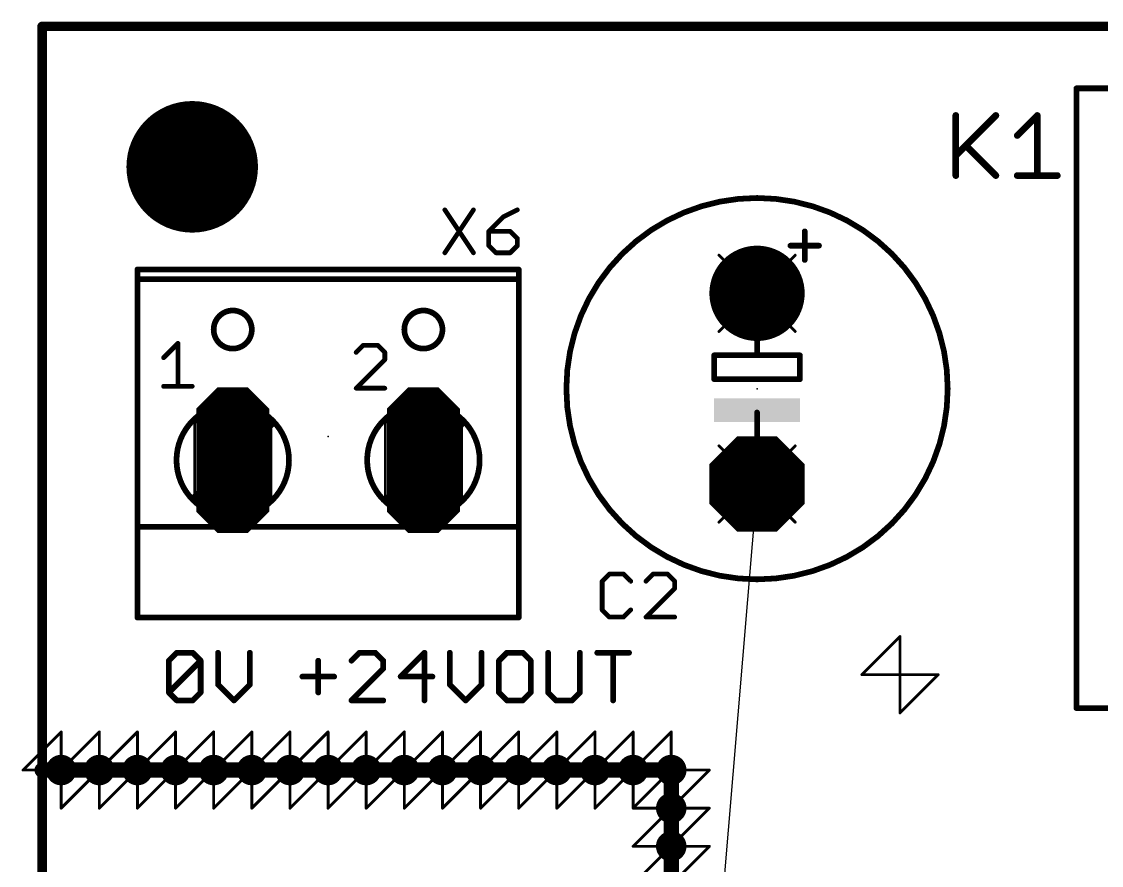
# Model space of a CAD drawing. Extents: x -1 to 118, y -20 to 95.
# Drawn here: x -0.55 to 28.23, y 72.39 to 94.87 of the extents above; entities that cross this region are included whole.
import ezdxf

# ---------------------------------------------------------------- set-up
doc = ezdxf.new("R2010")
doc.units = 0
for name, color, linetype in [('144', 253, 'CONTINUOUS'), ('17', 92, 'CONTINUOUS'), ('19', 52, 'CONTINUOUS'), ('20', 7, 'CONTINUOUS'), ('21', 253, 'CONTINUOUS'), ('23', 7, 'CONTINUOUS'), ('25', 253, 'CONTINUOUS'), ('49', 253, 'CONTINUOUS'), ('51', 253, 'CONTINUOUS')]:
    doc.layers.add(name, color=color, linetype=linetype)

# ---------------------------------------------------------------- blocks, each defined once
blk = doc.blocks.new('RECT')
blk.add_solid([(-0.5, -0.5), (0.5, -0.5), (-0.5, 0.5), (0.5, 0.5)])
blk = doc.blocks.new('ROUNDP')
at = {"const_width": 0.5}
blk.add_lwpolyline([(0, -0.25, 1), (0, 0.25, 1), (0, -0.25)], format="xyb", dxfattribs=at)
blk = doc.blocks.new('OCTAGONP')
at = {"const_width": 0.5}
blk.add_lwpolyline([(-0.25, -0.1036), (-0.25, 0.1036), (-0.1036, 0.25), (0.1036, 0.25), (0.25, 0.1036), (0.25, -0.1036), (0.1036, -0.25), (-0.1036, -0.25), (-0.25, -0.1036), (-0.25, 0.1036)], dxfattribs=at)
blk = doc.blocks.new('LONGP100')
at = {"const_width": 0.5}
blk.add_lwpolyline([(-0.75, -0.1036), (-0.75, 0.1036), (-0.6036, 0.25), (0.6036, 0.25), (0.75, 0.1036), (0.75, -0.1036), (0.6036, -0.25), (-0.6036, -0.25), (-0.75, -0.1036), (-0.75, 0.1036)], dxfattribs=at)

msp = doc.modelspace()

# ---------------------------------------------------------------- linework, layer by layer
at = {"layer": '144', "const_width": 0.0762}
for points in [[(5.0165, 91.0006), (4.0005, 92.0166)], [(4.0005, 92.0166), (4.0005, 89.9846)], [(2.9845, 91.0006), (5.0165, 91.0006)], [(4.0005, 89.9846), (2.9845, 91.0006)], [(18.034, 86.614), (20.066, 88.646)], [(18.034, 88.646), (20.066, 86.614)], [(4.064, 84.201), (6.096, 84.201)], [(4.064, 82.169), (4.064, 84.201)], [(5.08, 83.185), (5.08, 84.201)], [(6.096, 84.201), (6.096, 82.169)], [(9.144, 84.201), (11.176, 84.201)], [(9.144, 82.169), (9.144, 84.201)], [(10.16, 83.185), (10.16, 84.201)], [(11.176, 84.201), (11.176, 82.169)], [(18.034, 81.534), (20.066, 83.566)], [(18.034, 83.566), (20.066, 81.534)], [(6.096, 82.169), (4.064, 82.169)], [(11.176, 82.169), (9.144, 82.169)], [(22.86, 78.486), (21.844, 77.47)], [(22.86, 76.454), (22.86, 78.486)], [(21.844, 77.47), (23.876, 77.47)], [(23.876, 77.47), (22.86, 76.454)], [(0.508, 75.946), (-0.508, 74.93)], [(1.524, 75.946), (0.508, 74.93)], [(0.508, 73.914), (0.508, 75.946)], [(2.54, 75.946), (1.524, 74.93)], [(1.524, 74.93), (1.524, 75.946)], [(2.54, 74.93), (2.54, 75.946)], [(3.556, 75.946), (2.54, 74.93)], [(3.556, 74.93), (3.556, 75.946)], [(4.572, 75.946), (3.556, 74.93)], [(4.572, 74.93), (4.572, 75.946)], [(5.588, 75.946), (4.572, 74.93)], [(5.588, 74.93), (5.588, 75.946)], [(6.604, 75.946), (5.588, 74.93)], [(6.604, 74.93), (6.604, 75.946)], [(7.62, 75.946), (6.604, 74.93)], [(7.62, 74.93), (7.62, 75.946)], [(8.636, 75.946), (7.62, 74.93)], [(8.636, 74.93), (8.636, 75.946)], [(9.652, 75.946), (8.636, 74.93)], [(9.652, 74.93), (9.652, 75.946)], [(10.668, 75.946), (9.652, 74.93)], [(10.668, 74.93), (10.668, 75.946)], [(11.684, 75.946), (10.668, 74.93)], [(11.684, 74.93), (11.684, 75.946)], [(12.7, 75.946), (11.684, 74.93)], [(12.7, 74.93), (12.7, 75.946)], [(13.716, 75.946), (12.7, 74.93)], [(13.716, 74.93), (13.716, 75.946)], [(14.732, 75.946), (13.716, 74.93)], [(14.732, 74.93), (14.732, 75.946)], [(15.748, 75.946), (14.732, 74.93)], [(15.748, 74.93), (15.748, 75.946)], [(16.764, 75.946), (15.748, 74.93)], [(16.764, 74.93), (16.764, 75.946)], [(-0.508, 74.93), (1.524, 74.93)], [(0.508, 74.93), (1.524, 74.93)], [(1.524, 74.93), (0.508, 73.914)], [(1.524, 74.93), (2.54, 74.93)], [(2.54, 74.93), (1.524, 73.914)], [(1.524, 73.914), (1.524, 74.93)], [(3.556, 74.93), (2.54, 73.914)], [(2.54, 73.914), (2.54, 74.93)], [(2.54, 74.93), (3.556, 74.93)], [(4.572, 74.93), (3.556, 73.914)], [(3.556, 73.914), (3.556, 74.93)], [(3.556, 74.93), (4.572, 74.93)], [(5.588, 74.93), (4.572, 73.914)], [(4.572, 73.914), (4.572, 74.93)], [(4.572, 74.93), (5.588, 74.93)], [(6.604, 74.93), (5.588, 73.914)], [(5.588, 73.914), (5.588, 74.93)], [(5.588, 74.93), (6.604, 74.93)], [(7.62, 74.93), (6.604, 73.914)], [(6.604, 73.914), (6.604, 74.93)], [(6.604, 74.93), (7.62, 74.93)], [(8.636, 74.93), (7.62, 73.914)], [(7.62, 73.914), (7.62, 74.93)], [(7.62, 74.93), (8.636, 74.93)], [(9.652, 74.93), (8.636, 73.914)], [(8.636, 73.914), (8.636, 74.93)], [(8.636, 74.93), (9.652, 74.93)], [(10.668, 74.93), (9.652, 73.914)], [(9.652, 73.914), (9.652, 74.93)], [(9.652, 74.93), (10.668, 74.93)], [(11.684, 74.93), (10.668, 73.914)], [(10.668, 73.914), (10.668, 74.93)], [(10.668, 74.93), (11.684, 74.93)], [(12.7, 74.93), (11.684, 73.914)], [(11.684, 73.914), (11.684, 74.93)], [(11.684, 74.93), (12.7, 74.93)], [(13.716, 74.93), (12.7, 73.914)], [(12.7, 73.914), (12.7, 74.93)], [(12.7, 74.93), (13.716, 74.93)], [(14.732, 74.93), (13.716, 73.914)], [(13.716, 73.914), (13.716, 74.93)], [(13.716, 74.93), (14.732, 74.93)], [(15.748, 74.93), (14.732, 73.914)], [(14.732, 73.914), (14.732, 74.93)], [(14.732, 74.93), (15.748, 74.93)], [(15.748, 73.914), (15.748, 74.93)], [(15.748, 74.93), (16.764, 74.93)], [(16.764, 74.93), (15.748, 73.914)], [(16.764, 74.93), (17.78, 74.93)], [(17.78, 74.93), (16.764, 73.914)], [(16.764, 73.914), (16.764, 74.93)], [(15.748, 73.914), (16.764, 73.914)], [(16.764, 73.914), (15.748, 72.898)], [(16.764, 73.914), (17.78, 73.914)], [(17.78, 73.914), (16.764, 72.898)], [(16.764, 72.898), (16.764, 73.914)], [(15.748, 72.898), (16.764, 72.898)], [(16.764, 72.898), (15.748, 71.882)], [(16.764, 72.898), (17.78, 72.898)], [(17.78, 72.898), (16.764, 71.882)], [(16.764, 71.882), (16.764, 72.898)]]:
    msp.add_lwpolyline(points, dxfattribs=at)
at = {"layer": '144', "const_width": 0.0381}
for points in [[(4.014, 92.0301, 1), (3.987, 92.0031)], [(4.0196, 92.0166, 1), (3.9815, 92.0166)], [(2.998, 91.0141, 1), (2.971, 90.9871)], [(2.9845, 91.0196, 1), (2.9845, 90.9816)], [(5.003, 90.9871, 1), (5.03, 91.0141)], [(5.0165, 90.9816, 1), (5.0165, 91.0196)], [(3.9815, 89.9846, 1), (4.0196, 89.9846)], [(3.987, 89.9711, 1), (4.014, 89.9981)], [(18.0475, 88.6595, 1), (18.0205, 88.6325)], [(20.0795, 88.6325, 1), (20.0525, 88.6595)], [(18.0205, 86.6275, 1), (18.0475, 86.6005)], [(20.0525, 86.6005, 1), (20.0795, 86.6275)], [(4.064, 84.2201, 1), (4.064, 84.182)], [(4.0831, 84.201, 1), (4.045, 84.201)], [(5.0991, 84.201, 1), (5.061, 84.201)], [(6.1151, 84.201, 1), (6.077, 84.201)], [(6.096, 84.182, 1), (6.096, 84.2201)], [(9.144, 84.2201, 1), (9.144, 84.182)], [(9.1631, 84.201, 1), (9.125, 84.201)], [(10.1791, 84.201, 1), (10.141, 84.201)], [(11.1951, 84.201, 1), (11.157, 84.201)], [(11.176, 84.182, 1), (11.176, 84.2201)], [(18.0475, 83.5795, 1), (18.0205, 83.5525)], [(20.0795, 83.5525, 1), (20.0525, 83.5795)], [(5.061, 83.185, 1), (5.0991, 83.185)], [(10.141, 83.185, 1), (10.1791, 83.185)], [(4.045, 82.169, 1), (4.0831, 82.169)], [(4.064, 82.188, 1), (4.064, 82.15)], [(6.077, 82.169, 1), (6.1151, 82.169)], [(6.096, 82.15, 1), (6.096, 82.188)], [(9.125, 82.169, 1), (9.1631, 82.169)], [(9.144, 82.188, 1), (9.144, 82.15)], [(11.157, 82.169, 1), (11.1951, 82.169)], [(11.176, 82.15, 1), (11.176, 82.188)], [(18.0205, 81.5475, 1), (18.0475, 81.5205)], [(20.0525, 81.5205, 1), (20.0795, 81.5475)], [(22.879, 78.486, 1), (22.8409, 78.486)], [(22.8735, 78.4725, 1), (22.8465, 78.4995)], [(21.844, 77.489, 1), (21.844, 77.451)], [(21.8305, 77.4835, 1), (21.8575, 77.4565)], [(23.8895, 77.4565, 1), (23.8625, 77.4835)], [(23.876, 77.451, 1), (23.876, 77.489)], [(22.8465, 76.4675, 1), (22.8735, 76.4405)], [(22.8409, 76.454, 1), (22.879, 76.454)], [(0.5271, 75.946, 1), (0.4889, 75.946)], [(0.5215, 75.9325, 1), (0.4945, 75.9595)], [(1.5431, 75.946, 1), (1.505, 75.946)], [(1.5375, 75.9325, 1), (1.5105, 75.9595)], [(2.5591, 75.946, 1), (2.521, 75.946)], [(2.5535, 75.9325, 1), (2.5265, 75.9595)], [(3.5751, 75.946, 1), (3.537, 75.946)], [(3.5695, 75.9325, 1), (3.5425, 75.9595)], [(4.5911, 75.946, 1), (4.553, 75.946)], [(4.5855, 75.9325, 1), (4.5585, 75.9595)], [(5.6071, 75.946, 1), (5.569, 75.946)], [(5.6015, 75.9325, 1), (5.5745, 75.9595)], [(6.6231, 75.946, 1), (6.585, 75.946)], [(6.6175, 75.9325, 1), (6.5905, 75.9595)], [(7.6391, 75.946, 1), (7.601, 75.946)], [(7.6335, 75.9325, 1), (7.6065, 75.9595)], [(8.6551, 75.946, 1), (8.617, 75.946)], [(8.6495, 75.9325, 1), (8.6225, 75.9595)], [(9.6711, 75.946, 1), (9.633, 75.946)], [(9.6655, 75.9325, 1), (9.6385, 75.9595)], [(10.6871, 75.946, 1), (10.649, 75.946)], [(10.6815, 75.9325, 1), (10.6545, 75.9595)], [(11.7031, 75.946, 1), (11.665, 75.946)], [(11.6975, 75.9325, 1), (11.6705, 75.9595)], [(12.7191, 75.946, 1), (12.681, 75.946)], [(12.7135, 75.9325, 1), (12.6865, 75.9595)], [(13.7351, 75.946, 1), (13.697, 75.946)], [(13.7295, 75.9325, 1), (13.7025, 75.9595)], [(14.7511, 75.946, 1), (14.713, 75.946)], [(14.7455, 75.9325, 1), (14.7185, 75.9595)], [(15.7671, 75.946, 1), (15.729, 75.946)], [(15.7615, 75.9325, 1), (15.7345, 75.9595)], [(16.783, 75.946, 1), (16.7449, 75.946)], [(16.7775, 75.9325, 1), (16.7505, 75.9595)], [(-0.5215, 74.9435, 1), (-0.4945, 74.9165)], [(-0.508, 74.949, 1), (-0.508, 74.911)], [(0.4945, 74.9435, 1), (0.5215, 74.9165)], [(0.508, 74.949, 1), (0.508, 74.911)], [(1.5431, 74.93, 1), (1.505, 74.93)], [(1.5105, 74.9435, 1), (1.5375, 74.9165)], [(1.505, 74.93, 1), (1.5431, 74.93)], [(1.524, 74.949, 1), (1.524, 74.911)], [(1.5375, 74.9165, 1), (1.5105, 74.9435)], [(1.524, 74.911, 1), (1.524, 74.949)], [(1.524, 74.911, 1), (1.524, 74.949)], [(2.5591, 74.93, 1), (2.521, 74.93)], [(2.5265, 74.9435, 1), (2.5535, 74.9165)], [(2.521, 74.93, 1), (2.5591, 74.93)], [(2.54, 74.949, 1), (2.54, 74.911)], [(2.5535, 74.9165, 1), (2.5265, 74.9435)], [(2.54, 74.911, 1), (2.54, 74.949)], [(3.5751, 74.93, 1), (3.537, 74.93)], [(3.5425, 74.9435, 1), (3.5695, 74.9165)], [(3.537, 74.93, 1), (3.5751, 74.93)], [(3.556, 74.949, 1), (3.556, 74.911)], [(3.5695, 74.9165, 1), (3.5425, 74.9435)], [(3.556, 74.911, 1), (3.556, 74.949)], [(4.5911, 74.93, 1), (4.553, 74.93)], [(4.5585, 74.9435, 1), (4.5855, 74.9165)], [(4.553, 74.93, 1), (4.5911, 74.93)], [(4.572, 74.949, 1), (4.572, 74.911)], [(4.5855, 74.9165, 1), (4.5585, 74.9435)], [(4.572, 74.911, 1), (4.572, 74.949)], [(5.6071, 74.93, 1), (5.569, 74.93)], [(5.5745, 74.9435, 1), (5.6015, 74.9165)], [(5.569, 74.93, 1), (5.6071, 74.93)], [(5.588, 74.949, 1), (5.588, 74.911)], [(5.6015, 74.9165, 1), (5.5745, 74.9435)], [(5.588, 74.911, 1), (5.588, 74.949)], [(6.6231, 74.93, 1), (6.585, 74.93)], [(6.5905, 74.9435, 1), (6.6175, 74.9165)], [(6.585, 74.93, 1), (6.6231, 74.93)], [(6.604, 74.949, 1), (6.604, 74.911)], [(6.6175, 74.9165, 1), (6.5905, 74.9435)], [(6.604, 74.911, 1), (6.604, 74.949)], [(7.6391, 74.93, 1), (7.601, 74.93)], [(7.6065, 74.9435, 1), (7.6335, 74.9165)], [(7.601, 74.93, 1), (7.6391, 74.93)], [(7.62, 74.949, 1), (7.62, 74.911)], [(7.6335, 74.9165, 1), (7.6065, 74.9435)], [(7.62, 74.911, 1), (7.62, 74.949)], [(8.6225, 74.9435, 1), (8.6495, 74.9165)], [(8.6551, 74.93, 1), (8.617, 74.93)], [(8.636, 74.949, 1), (8.636, 74.911)], [(8.617, 74.93, 1), (8.6551, 74.93)], [(8.6495, 74.9165, 1), (8.6225, 74.9435)], [(8.636, 74.911, 1), (8.636, 74.949)], [(9.6711, 74.93, 1), (9.633, 74.93)], [(9.6385, 74.9435, 1), (9.6655, 74.9165)], [(9.633, 74.93, 1), (9.6711, 74.93)], [(9.652, 74.949, 1), (9.652, 74.911)], [(9.6655, 74.9165, 1), (9.6385, 74.9435)], [(9.652, 74.911, 1), (9.652, 74.949)], [(10.6871, 74.93, 1), (10.649, 74.93)], [(10.6545, 74.9435, 1), (10.6815, 74.9165)], [(10.649, 74.93, 1), (10.6871, 74.93)], [(10.668, 74.949, 1), (10.668, 74.911)], [(10.6815, 74.9165, 1), (10.6545, 74.9435)], [(10.668, 74.911, 1), (10.668, 74.949)], [(11.7031, 74.93, 1), (11.665, 74.93)], [(11.6705, 74.9435, 1), (11.6975, 74.9165)], [(11.665, 74.93, 1), (11.7031, 74.93)], [(11.684, 74.949, 1), (11.684, 74.911)], [(11.6975, 74.9165, 1), (11.6705, 74.9435)], [(11.684, 74.911, 1), (11.684, 74.949)], [(12.7191, 74.93, 1), (12.681, 74.93)], [(12.6865, 74.9435, 1), (12.7135, 74.9165)], [(12.681, 74.93, 1), (12.7191, 74.93)], [(12.7, 74.949, 1), (12.7, 74.911)], [(12.7135, 74.9165, 1), (12.6865, 74.9435)], [(12.7, 74.911, 1), (12.7, 74.949)], [(13.7351, 74.93, 1), (13.697, 74.93)], [(13.7025, 74.9435, 1), (13.7295, 74.9165)], [(13.697, 74.93, 1), (13.7351, 74.93)], [(13.716, 74.949, 1), (13.716, 74.911)], [(13.7295, 74.9165, 1), (13.7025, 74.9435)], [(13.716, 74.911, 1), (13.716, 74.949)], [(14.7511, 74.93, 1), (14.713, 74.93)], [(14.7185, 74.9435, 1), (14.7455, 74.9165)], [(14.713, 74.93, 1), (14.7511, 74.93)], [(14.732, 74.949, 1), (14.732, 74.911)], [(14.7455, 74.9165, 1), (14.7185, 74.9435)], [(14.732, 74.911, 1), (14.732, 74.949)], [(15.7671, 74.93, 1), (15.729, 74.93)], [(15.7345, 74.9435, 1), (15.7615, 74.9165)], [(15.729, 74.93, 1), (15.7671, 74.93)], [(15.748, 74.949, 1), (15.748, 74.911)], [(15.7615, 74.9165, 1), (15.7345, 74.9435)], [(15.748, 74.911, 1), (15.748, 74.949)], [(16.783, 74.93, 1), (16.7449, 74.93)], [(16.7449, 74.93, 1), (16.783, 74.93)], [(16.764, 74.949, 1), (16.764, 74.911)], [(16.7775, 74.9165, 1), (16.7505, 74.9435)], [(16.764, 74.911, 1), (16.764, 74.949)], [(17.7935, 74.9165, 1), (17.7665, 74.9435)], [(17.78, 74.911, 1), (17.78, 74.949)], [(0.4945, 73.9275, 1), (0.5215, 73.9005)], [(1.5105, 73.9275, 1), (1.5375, 73.9005)], [(2.5265, 73.9275, 1), (2.5535, 73.9005)], [(3.5425, 73.9275, 1), (3.5695, 73.9005)], [(4.5585, 73.9275, 1), (4.5855, 73.9005)], [(5.5745, 73.9275, 1), (5.6015, 73.9005)], [(6.5905, 73.9275, 1), (6.6175, 73.9005)], [(7.6065, 73.9275, 1), (7.6335, 73.9005)], [(8.6225, 73.9275, 1), (8.6495, 73.9005)], [(9.6385, 73.9275, 1), (9.6655, 73.9005)], [(10.6545, 73.9275, 1), (10.6815, 73.9005)], [(11.6705, 73.9275, 1), (11.6975, 73.9005)], [(12.6865, 73.9275, 1), (12.7135, 73.9005)], [(13.7025, 73.9275, 1), (13.7295, 73.9005)], [(14.7185, 73.9275, 1), (14.7455, 73.9005)], [(15.748, 73.933, 1), (15.748, 73.895)], [(15.7345, 73.9275, 1), (15.7615, 73.9005)], [(16.783, 73.914, 1), (16.7449, 73.914)], [(16.764, 73.933, 1), (16.764, 73.895)], [(16.7505, 73.9275, 1), (16.7775, 73.9005)], [(16.7775, 73.9005, 1), (16.7505, 73.9275)], [(16.764, 73.895, 1), (16.764, 73.933)], [(17.7935, 73.9005, 1), (17.7665, 73.9275)], [(17.78, 73.895, 1), (17.78, 73.933)], [(0.4889, 73.914, 1), (0.5271, 73.914)], [(1.505, 73.914, 1), (1.5431, 73.914)], [(2.521, 73.914, 1), (2.5591, 73.914)], [(3.537, 73.914, 1), (3.5751, 73.914)], [(4.553, 73.914, 1), (4.5911, 73.914)], [(5.569, 73.914, 1), (5.6071, 73.914)], [(6.585, 73.914, 1), (6.6231, 73.914)], [(7.601, 73.914, 1), (7.6391, 73.914)], [(8.617, 73.914, 1), (8.6551, 73.914)], [(9.633, 73.914, 1), (9.6711, 73.914)], [(10.649, 73.914, 1), (10.6871, 73.914)], [(11.665, 73.914, 1), (11.7031, 73.914)], [(12.681, 73.914, 1), (12.7191, 73.914)], [(13.697, 73.914, 1), (13.7351, 73.914)], [(14.713, 73.914, 1), (14.7511, 73.914)], [(15.729, 73.914, 1), (15.7671, 73.914)], [(16.7449, 73.914, 1), (16.783, 73.914)], [(15.748, 72.9171, 1), (15.748, 72.879)], [(15.7345, 72.9115, 1), (15.7615, 72.8845)], [(16.764, 72.9171, 1), (16.764, 72.879)], [(16.783, 72.898, 1), (16.7449, 72.898)], [(16.7505, 72.9115, 1), (16.7775, 72.8845)], [(16.7449, 72.898, 1), (16.783, 72.898)], [(16.7775, 72.8845, 1), (16.7505, 72.9115)], [(16.764, 72.879, 1), (16.764, 72.9171)], [(17.7935, 72.8845, 1), (17.7665, 72.9115)], [(17.78, 72.879, 1), (17.78, 72.9171)]]:
    msp.add_lwpolyline(points, format="xyb", dxfattribs=at)
at = {"layer": '19'}
msp.add_line((19.05, 82.55), (10.58, -19.05), dxfattribs=at)
at = {"layer": '20', "const_width": 0.254}
for points in [[(0, 94.742), (73.66, 94.742)], [(0, 0), (0, 94.742)]]:
    msp.add_lwpolyline(points, dxfattribs=at)
at = {"layer": '20', "const_width": 0.127}
for points in [[(0, 94.8055, 1), (0, 94.6785)], [(0.0635, 94.742, 1), (-0.0635, 94.742)]]:
    msp.add_lwpolyline(points, format="xyb", dxfattribs=at)
at = {"layer": '20'}
for centre, radius in [((4, 91), 1.651), ((0.508, 74.93), 0.3048), ((1.524, 74.93), 0.3048), ((2.54, 74.93), 0.3048), ((3.556, 74.93), 0.3048), ((4.572, 74.93), 0.3048), ((5.588, 74.93), 0.3048), ((6.604, 74.93), 0.3048), ((7.62, 74.93), 0.3048), ((8.636, 74.93), 0.3048), ((9.652, 74.93), 0.3048), ((10.668, 74.93), 0.3048), ((11.684, 74.93), 0.3048), ((12.7, 74.93), 0.3048), ((13.716, 74.93), 0.3048), ((14.732, 74.93), 0.3048), ((15.748, 74.93), 0.3048), ((16.764, 74.93), 0.3048), ((16.764, 73.914), 0.3048), ((16.764, 72.898), 0.3048)]:
    msp.add_circle(centre, radius, dxfattribs=at)
at = {"layer": '21', "const_width": 0.1524}
for points in [[(27.559, 93.091), (27.559, 76.581)], [(27.559, 93.091), (50.165, 93.091)], [(20.32, 88.519), (20.32, 89.281)], [(20.701, 88.9), (19.939, 88.9)], [(2.54, 88.011), (2.54, 88.265)], [(2.54, 88.265), (12.7, 88.265)], [(12.7, 88.011), (12.7, 88.265)], [(2.54, 88.011), (12.7, 88.011)], [(2.54, 88.011), (2.54, 81.407)], [(12.7, 81.407), (12.7, 88.011)], [(19.05, 85.979), (17.907, 85.979)], [(17.907, 85.979), (17.907, 85.344)], [(19.05, 86.233), (19.05, 85.979)], [(20.193, 85.979), (19.05, 85.979)], [(20.193, 85.344), (20.193, 85.979)], [(17.907, 85.344), (20.193, 85.344)], [(19.05, 84.455), (19.05, 83.947)], [(2.54, 81.407), (4.191, 81.407)], [(2.54, 81.407), (2.54, 78.994)], [(5.969, 81.407), (9.271, 81.407)], [(11.049, 81.407), (12.7, 81.407)], [(12.7, 78.994), (12.7, 81.407)], [(12.7, 78.994), (2.54, 78.994)], [(3.3782, 77.8434), (3.59, 78.0552)], [(3.59, 78.0552), (4.0137, 78.0552)], [(4.0137, 78.0552), (4.2255, 77.8434)], [(4.6879, 78.0552), (4.6879, 77.2078)], [(5.5352, 77.2078), (5.5352, 78.0552)], [(8.4557, 78.0552), (8.2439, 77.8434)], [(8.8794, 78.0552), (8.4557, 78.0552)], [(9.0912, 77.8434), (8.8794, 78.0552)], [(10.1891, 78.0552), (9.5536, 77.4197)], [(10.1891, 76.7842), (10.1891, 78.0552)], [(10.8633, 78.0552), (10.8633, 77.2078)], [(11.7106, 77.2078), (11.7106, 78.0552)], [(12.3848, 78.0552), (12.173, 77.8434)], [(12.8085, 78.0552), (12.3848, 78.0552)], [(13.0203, 77.8434), (12.8085, 78.0552)], [(13.4827, 78.0552), (13.4827, 76.996)], [(14.33, 76.996), (14.33, 78.0552)], [(14.7924, 78.0552), (15.6397, 78.0552)], [(15.216, 76.7842), (15.216, 78.0552)], [(3.3782, 76.996), (3.3782, 77.8434)], [(3.3782, 76.996), (4.2255, 77.8434)], [(4.2255, 77.8434), (4.2255, 76.996)], [(7.3578, 77.8434), (7.3578, 76.996)], [(8.2439, 76.7842), (9.0912, 77.6315)], [(9.0912, 77.6315), (9.0912, 77.8434)], [(12.173, 77.8434), (12.173, 76.996)], [(13.0203, 76.996), (13.0203, 77.8434)], [(6.9342, 77.4197), (7.7815, 77.4197)], [(9.5536, 77.4197), (10.4009, 77.4197)], [(4.6879, 77.2078), (5.1115, 76.7842)], [(5.1115, 76.7842), (5.5352, 77.2078)], [(10.8633, 77.2078), (11.2869, 76.7842)], [(11.2869, 76.7842), (11.7106, 77.2078)], [(3.59, 76.7842), (3.3782, 76.996)], [(4.0137, 76.7842), (3.59, 76.7842)], [(4.2255, 76.996), (4.0137, 76.7842)], [(9.0912, 76.7842), (8.2439, 76.7842)], [(12.173, 76.996), (12.3848, 76.7842)], [(12.3848, 76.7842), (12.8085, 76.7842)], [(12.8085, 76.7842), (13.0203, 76.996)], [(13.4827, 76.996), (13.6945, 76.7842)], [(13.6945, 76.7842), (14.1182, 76.7842)], [(14.1182, 76.7842), (14.33, 76.996)], [(50.165, 76.581), (27.559, 76.581)]]:
    msp.add_lwpolyline(points, dxfattribs=at)
at = {"layer": '21'}
for points, const_width in [([(27.5971, 93.091, 1), (27.5209, 93.091)], 0.0762), ([(27.559, 93.1291, 1), (27.559, 93.0529)], 0.0762), ([(19.05, 80.01, 1), (19.05, 90.17, 1), (19.05, 80.01)], 0.1524), ([(20.3581, 89.281, 1), (20.2819, 89.281)], 0.0762), ([(19.939, 88.9381, 1), (19.939, 88.8619)], 0.0762), ([(20.701, 88.8619, 1), (20.701, 88.9381)], 0.0762), ([(2.5781, 88.265, 1), (2.5019, 88.265)], 0.0762), ([(2.54, 88.3031, 1), (2.54, 88.2269)], 0.0762), ([(12.7381, 88.265, 1), (12.6619, 88.265)], 0.0762), ([(12.7, 88.2269, 1), (12.7, 88.3031)], 0.0762), ([(20.2819, 88.519, 1), (20.3581, 88.519)], 0.0762), ([(2.54, 88.0491, 1), (2.54, 87.9729)], 0.0762), ([(2.5781, 88.011, 1), (2.5019, 88.011)], 0.0762), ([(2.5019, 88.011, 1), (2.5781, 88.011)], 0.0762), ([(12.7381, 88.011, 1), (12.6619, 88.011)], 0.0762), ([(12.6619, 88.011, 1), (12.7381, 88.011)], 0.0762), ([(12.7, 87.9729, 1), (12.7, 88.0491)], 0.0762), ([(5.08, 86.1568, 1), (5.08, 87.1728, 1), (5.08, 86.1568)], 0.1524), ([(10.16, 86.1568, 1), (10.16, 87.1728, 1), (10.16, 86.1568)], 0.1524), ([(17.907, 86.0171, 1), (17.907, 85.9409)], 0.0762), ([(17.9451, 85.979, 1), (17.8689, 85.979)], 0.0762), ([(19.0881, 86.233, 1), (19.0119, 86.233)], 0.0762), ([(19.05, 86.0171, 1), (19.05, 85.9409)], 0.0762), ([(19.05, 85.9409, 1), (19.05, 86.0171)], 0.0762), ([(20.2311, 85.979, 1), (20.1549, 85.979)], 0.0762), ([(20.193, 85.9409, 1), (20.193, 86.0171)], 0.0762), ([(19.0119, 85.979, 1), (19.0881, 85.979)], 0.0762), ([(17.907, 85.3821, 1), (17.907, 85.3059)], 0.0762), ([(17.8689, 85.344, 1), (17.9451, 85.344)], 0.0762), ([(20.1549, 85.344, 1), (20.2311, 85.344)], 0.0762), ([(20.193, 85.3059, 1), (20.193, 85.3821)], 0.0762), ([(19.0881, 84.455, 1), (19.0119, 84.455)], 0.0762), ([(19.0119, 83.947, 1), (19.0881, 83.947)], 0.0762), ([(2.54, 81.4451, 1), (2.54, 81.3689)], 0.0762), ([(2.5781, 81.407, 1), (2.5019, 81.407)], 0.0762), ([(2.5019, 81.407, 1), (2.5781, 81.407)], 0.0762), ([(4.191, 81.3689, 1), (4.191, 81.4451)], 0.0762), ([(5.969, 81.4451, 1), (5.969, 81.3689)], 0.0762), ([(9.271, 81.3689, 1), (9.271, 81.4451)], 0.0762), ([(11.049, 81.4451, 1), (11.049, 81.3689)], 0.0762), ([(12.7381, 81.407, 1), (12.6619, 81.407)], 0.0762), ([(12.6619, 81.407, 1), (12.7381, 81.407)], 0.0762), ([(12.7, 81.3689, 1), (12.7, 81.4451)], 0.0762), ([(2.54, 79.0321, 1), (2.54, 78.9559)], 0.0762), ([(2.5019, 78.994, 1), (2.5781, 78.994)], 0.0762), ([(12.6619, 78.994, 1), (12.7381, 78.994)], 0.0762), ([(12.7, 78.9559, 1), (12.7, 79.0321)], 0.0762), ([(3.59, 78.0933, 1), (3.59, 78.0171)], 0.0762), ([(3.6169, 78.0283, 1), (3.5631, 78.0821)], 0.0762), ([(4.0406, 78.0821, 1), (3.9868, 78.0283)], 0.0762), ([(4.0137, 78.0171, 1), (4.0137, 78.0933)], 0.0762), ([(4.726, 78.0552, 1), (4.6498, 78.0552)], 0.0762), ([(5.5733, 78.0552, 1), (5.4971, 78.0552)], 0.0762), ([(8.4557, 78.0933, 1), (8.4557, 78.0171)], 0.0762), ([(8.4826, 78.0283, 1), (8.4288, 78.0821)], 0.0762), ([(8.9063, 78.0821, 1), (8.8525, 78.0283)], 0.0762), ([(8.8794, 78.0171, 1), (8.8794, 78.0933)], 0.0762), ([(10.2272, 78.0552, 1), (10.151, 78.0552)], 0.0762), ([(10.216, 78.0283, 1), (10.1622, 78.0821)], 0.0762), ([(10.9014, 78.0552, 1), (10.8252, 78.0552)], 0.0762), ([(11.7487, 78.0552, 1), (11.6725, 78.0552)], 0.0762), ([(12.3848, 78.0933, 1), (12.3848, 78.0171)], 0.0762), ([(12.4117, 78.0283, 1), (12.3579, 78.0821)], 0.0762), ([(12.8354, 78.0821, 1), (12.7816, 78.0283)], 0.0762), ([(12.8085, 78.0171, 1), (12.8085, 78.0933)], 0.0762), ([(13.5208, 78.0552, 1), (13.4446, 78.0552)], 0.0762), ([(14.3681, 78.0552, 1), (14.2919, 78.0552)], 0.0762), ([(14.7924, 78.0933, 1), (14.7924, 78.0171)], 0.0762), ([(15.2541, 78.0552, 1), (15.1779, 78.0552)], 0.0762), ([(15.6397, 78.0171, 1), (15.6397, 78.0933)], 0.0762), ([(3.4163, 77.8434, 1), (3.3401, 77.8434)], 0.0762), ([(3.3513, 77.8703, 1), (3.4051, 77.8165)], 0.0762), ([(4.2636, 77.8434, 1), (4.1874, 77.8434)], 0.0762), ([(4.2524, 77.8165, 1), (4.1986, 77.8703)], 0.0762), ([(4.1986, 77.8165, 1), (4.2524, 77.8703)], 0.0762), ([(7.3959, 77.8434, 1), (7.3197, 77.8434)], 0.0762), ([(8.217, 77.8703, 1), (8.2708, 77.8165)], 0.0762), ([(9.1293, 77.8434, 1), (9.0531, 77.8434)], 0.0762), ([(9.0643, 77.8165, 1), (9.1181, 77.8703)], 0.0762), ([(9.1181, 77.6046, 1), (9.0643, 77.6584)], 0.0762), ([(12.2111, 77.8434, 1), (12.1349, 77.8434)], 0.0762), ([(12.1461, 77.8703, 1), (12.1999, 77.8165)], 0.0762), ([(13.0584, 77.8434, 1), (12.9822, 77.8434)], 0.0762), ([(12.9934, 77.8165, 1), (13.0472, 77.8703)], 0.0762), ([(6.9342, 77.4578, 1), (6.9342, 77.3816)], 0.0762), ([(7.7815, 77.3816, 1), (7.7815, 77.4578)], 0.0762), ([(9.0531, 77.6315, 1), (9.1293, 77.6315)], 0.0762), ([(9.5536, 77.4578, 1), (9.5536, 77.3816)], 0.0762), ([(9.5267, 77.4466, 1), (9.5805, 77.3928)], 0.0762), ([(10.4009, 77.3816, 1), (10.4009, 77.4578)], 0.0762), ([(4.6498, 77.2078, 1), (4.726, 77.2078)], 0.0762), ([(4.7148, 77.2347, 1), (4.661, 77.1809)], 0.0762), ([(5.4971, 77.2078, 1), (5.5733, 77.2078)], 0.0762), ([(5.5621, 77.1809, 1), (5.5083, 77.2347)], 0.0762), ([(10.8252, 77.2078, 1), (10.9014, 77.2078)], 0.0762), ([(10.8902, 77.2347, 1), (10.8364, 77.1809)], 0.0762), ([(11.6725, 77.2078, 1), (11.7487, 77.2078)], 0.0762), ([(11.7375, 77.1809, 1), (11.6837, 77.2347)], 0.0762), ([(3.3401, 76.996, 1), (3.4163, 76.996)], 0.0762), ([(3.4051, 77.0229, 1), (3.3513, 76.9691)], 0.0762), ([(3.3513, 77.0229, 1), (3.4051, 76.9691)], 0.0762), ([(3.59, 76.8223, 1), (3.59, 76.7461)], 0.0762), ([(3.5631, 76.7573, 1), (3.6169, 76.8111)], 0.0762), ([(3.9868, 76.8111, 1), (4.0406, 76.7573)], 0.0762), ([(4.0137, 76.7461, 1), (4.0137, 76.8223)], 0.0762), ([(4.1874, 76.996, 1), (4.2636, 76.996)], 0.0762), ([(4.2524, 76.9691, 1), (4.1986, 77.0229)], 0.0762), ([(5.0846, 76.8111, 1), (5.1384, 76.7573)], 0.0762), ([(5.0846, 76.7573, 1), (5.1384, 76.8111)], 0.0762), ([(7.3197, 76.996, 1), (7.3959, 76.996)], 0.0762), ([(8.2439, 76.8223, 1), (8.2439, 76.7461)], 0.0762), ([(8.217, 76.8111, 1), (8.2708, 76.7573)], 0.0762), ([(9.0912, 76.7461, 1), (9.0912, 76.8223)], 0.0762), ([(10.151, 76.7842, 1), (10.2272, 76.7842)], 0.0762), ([(11.26, 76.8111, 1), (11.3138, 76.7573)], 0.0762), ([(11.26, 76.7573, 1), (11.3138, 76.8111)], 0.0762), ([(12.1349, 76.996, 1), (12.2111, 76.996)], 0.0762), ([(12.1999, 77.0229, 1), (12.1461, 76.9691)], 0.0762), ([(12.3848, 76.8223, 1), (12.3848, 76.7461)], 0.0762), ([(12.3579, 76.7573, 1), (12.4117, 76.8111)], 0.0762), ([(12.7816, 76.8111, 1), (12.8354, 76.7573)], 0.0762), ([(12.8085, 76.7461, 1), (12.8085, 76.8223)], 0.0762), ([(12.9822, 76.996, 1), (13.0584, 76.996)], 0.0762), ([(13.0472, 76.9691, 1), (12.9934, 77.0229)], 0.0762), ([(13.4446, 76.996, 1), (13.5208, 76.996)], 0.0762), ([(13.5096, 77.0229, 1), (13.4558, 76.9691)], 0.0762), ([(13.6945, 76.8223, 1), (13.6945, 76.7461)], 0.0762), ([(13.6676, 76.7573, 1), (13.7214, 76.8111)], 0.0762), ([(14.0913, 76.8111, 1), (14.1451, 76.7573)], 0.0762), ([(14.1182, 76.7461, 1), (14.1182, 76.8223)], 0.0762), ([(14.2919, 76.996, 1), (14.3681, 76.996)], 0.0762), ([(14.3569, 76.9691, 1), (14.3031, 77.0229)], 0.0762), ([(15.1779, 76.7842, 1), (15.2541, 76.7842)], 0.0762), ([(27.559, 76.6191, 1), (27.559, 76.5429)], 0.0762), ([(27.5209, 76.581, 1), (27.5971, 76.581)], 0.0762)]:
    msp.add_lwpolyline(points, format="xyb", dxfattribs=dict(at, const_width=const_width))
at = {"layer": '23'}
for p in [(19.05, 85.09), (7.62, 83.82)]:
    msp.add_point(p, dxfattribs=at)
at = {"layer": '25'}
for points, const_width in [([(24.3904, 92.3684, 1), (24.3014, 92.3684)], 0.0889), ([(25.445, 92.337, 1), (25.3822, 92.3998)], 0.0889), ([(26.5613, 92.3684, 1), (26.4723, 92.3684)], 0.0889), ([(26.5482, 92.337, 1), (26.4854, 92.3998)], 0.0889), ([(25.9516, 91.866, 1), (26.0144, 91.8032)], 0.0889), ([(24.6442, 91.599, 1), (24.5814, 91.5362)], 0.0889), ([(24.3145, 91.3321, 1), (24.3773, 91.2693)], 0.0889), ([(24.3014, 90.7669, 1), (24.3904, 90.7669)], 0.0889), ([(25.3822, 90.7355, 1), (25.445, 90.7983)], 0.0889), ([(25.983, 90.8114, 1), (25.983, 90.7225)], 0.0889), ([(26.4723, 90.7669, 1), (26.5613, 90.7669)], 0.0889), ([(27.0507, 90.7225, 1), (27.0507, 90.8114)], 0.0889), ([(10.7579, 89.871, 1), (10.7051, 89.8358)], 0.0635), ([(11.5205, 89.8358, 1), (11.4677, 89.871)], 0.0635), ([(12.6776, 89.825, 1), (12.6492, 89.8818)], 0.0635), ([(12.2679, 89.6912, 1), (12.2963, 89.6344)], 0.0635), ([(12.3046, 89.6404, 1), (12.2596, 89.6852)], 0.0635), ([(11.9326, 89.2814, 1), (11.869, 89.2814)], 0.0635), ([(11.9008, 89.3132, 1), (11.9008, 89.2497)], 0.0635), ([(11.8783, 89.3038, 1), (11.9233, 89.259)], 0.0635), ([(12.4951, 89.3039, 1), (12.4503, 89.2589)], 0.0635), ([(12.4727, 89.2497, 1), (12.4727, 89.3132)], 0.0635), ([(11.9233, 88.9226, 1), (11.8783, 88.8776)], 0.0635), ([(11.869, 88.9001, 1), (11.9326, 88.9001)], 0.0635), ([(12.6952, 89.0908, 1), (12.6317, 89.0908)], 0.0635), ([(12.6317, 88.9001, 1), (12.6952, 88.9001)], 0.0635), ([(12.6858, 88.8776, 1), (12.641, 88.9226)], 0.0635), ([(12.641, 89.0683, 1), (12.6858, 89.1133)], 0.0635), ([(10.7051, 88.7271, 1), (10.7579, 88.6919)], 0.0635), ([(11.4677, 88.6919, 1), (11.5205, 88.7271)], 0.0635), ([(12.0914, 88.7413, 1), (12.0914, 88.6778)], 0.0635), ([(12.0689, 88.687, 1), (12.1139, 88.732)], 0.0635), ([(12.4503, 88.732, 1), (12.4951, 88.687)], 0.0635), ([(12.4727, 88.6778, 1), (12.4727, 88.7413)], 0.0635), ([(14.9, 79.9825, 1), (14.945, 79.9375)], 0.0635), ([(14.9543, 79.96, 1), (14.8908, 79.96)], 0.0635), ([(15.1131, 80.1823, 1), (15.1131, 80.1188)], 0.0635), ([(15.1356, 80.1281, 1), (15.0906, 80.1731)], 0.0635), ([(15.5168, 80.1731, 1), (15.472, 80.1281)], 0.0635), ([(15.4944, 80.1188, 1), (15.4944, 80.1823)], 0.0635), ([(15.6627, 79.9375, 1), (15.7075, 79.9825)], 0.0635), ([(16.0693, 79.9825, 1), (16.1143, 79.9375)], 0.0635), ([(16.2824, 80.1823, 1), (16.2824, 80.1188)], 0.0635), ([(16.3049, 80.1281, 1), (16.2599, 80.1731)], 0.0635), ([(16.6861, 80.1731, 1), (16.6413, 80.1281)], 0.0635), ([(16.6637, 80.1188, 1), (16.6637, 80.1823)], 0.0635), ([(16.8862, 79.96, 1), (16.8227, 79.96)], 0.0635), ([(16.832, 79.9375, 1), (16.8768, 79.9825)], 0.0635), ([(16.8227, 79.7693, 1), (16.8862, 79.7693)], 0.0635), ([(16.8769, 79.7468, 1), (16.8319, 79.7918)], 0.0635), ([(14.945, 79.2198, 1), (14.9, 79.1748)], 0.0635), ([(14.8908, 79.1973, 1), (14.9543, 79.1973)], 0.0635), ([(15.7075, 79.1748, 1), (15.6627, 79.2198)], 0.0635), ([(15.1131, 79.0385, 1), (15.1131, 78.975)], 0.0635), ([(15.0906, 78.9842, 1), (15.1356, 79.0292)], 0.0635), ([(15.472, 79.0292, 1), (15.5168, 78.9842)], 0.0635), ([(15.4944, 78.975, 1), (15.4944, 79.0385)], 0.0635), ([(16.0693, 79.0292, 1), (16.1143, 78.9842)], 0.0635), ([(16.0918, 79.0385, 1), (16.0918, 78.975)], 0.0635), ([(16.8544, 78.975, 1), (16.8544, 79.0385)], 0.0635)]:
    msp.add_lwpolyline(points, format="xyb", dxfattribs=dict(at, const_width=const_width))
for points, const_width in [([(24.3459, 92.3684), (24.3459, 90.7669)], 0.1778), ([(24.3459, 91.3007), (25.4136, 92.3684)], 0.1778), ([(25.983, 91.8346), (26.5168, 92.3684)], 0.1778), ([(26.5168, 92.3684), (26.5168, 90.7669)], 0.1778), ([(24.6128, 91.5676), (25.4136, 90.7669)], 0.1778), ([(25.983, 90.7669), (27.0507, 90.7669)], 0.1778), ([(10.7315, 89.8534), (11.4941, 88.7095)], 0.127), ([(11.4941, 89.8534), (10.7315, 88.7095)], 0.127), ([(12.6634, 89.8534), (12.2821, 89.6628)], 0.127), ([(12.2821, 89.6628), (11.9008, 89.2814)], 0.127), ([(11.9008, 89.2814), (11.9008, 88.9001)], 0.127), ([(12.4727, 89.2814), (11.9008, 89.2814)], 0.127), ([(12.6634, 89.0908), (12.4727, 89.2814)], 0.127), ([(11.9008, 88.9001), (12.0914, 88.7095)], 0.127), ([(12.4727, 88.7095), (12.6634, 88.9001)], 0.127), ([(12.6634, 88.9001), (12.6634, 89.0908)], 0.127), ([(12.0914, 88.7095), (12.4727, 88.7095)], 0.127), ([(15.1131, 80.1506), (14.9225, 79.96)], 0.127), ([(14.9225, 79.96), (14.9225, 79.1973)], 0.127), ([(15.4944, 80.1506), (15.1131, 80.1506)], 0.127), ([(15.6851, 79.96), (15.4944, 80.1506)], 0.127), ([(16.2824, 80.1506), (16.0918, 79.96)], 0.127), ([(16.6637, 80.1506), (16.2824, 80.1506)], 0.127), ([(16.8544, 79.96), (16.6637, 80.1506)], 0.127), ([(16.8544, 79.7693), (16.8544, 79.96)], 0.127), ([(16.0918, 79.0067), (16.8544, 79.7693)], 0.127), ([(14.9225, 79.1973), (15.1131, 79.0067)], 0.127), ([(15.4944, 79.0067), (15.6851, 79.1973)], 0.127), ([(15.1131, 79.0067), (15.4944, 79.0067)], 0.127), ([(16.8544, 79.0067), (16.0918, 79.0067)], 0.127)]:
    msp.add_lwpolyline(points, dxfattribs=dict(at, const_width=const_width))
at = {"layer": '29'}
for points, const_width in [([(4, 90.1237, 1), (4, 91.8763, 1), (4, 90.1237)], 1.7526), ([(0.508, 74.7268, 1), (0.508, 75.1332, 1), (0.508, 74.7268)], 0.4064), ([(1.524, 74.7268, 1), (1.524, 75.1332, 1), (1.524, 74.7268)], 0.4064), ([(2.54, 74.7268, 1), (2.54, 75.1332, 1), (2.54, 74.7268)], 0.4064), ([(3.556, 74.7268, 1), (3.556, 75.1332, 1), (3.556, 74.7268)], 0.4064), ([(4.572, 74.7268, 1), (4.572, 75.1332, 1), (4.572, 74.7268)], 0.4064), ([(5.588, 74.7268, 1), (5.588, 75.1332, 1), (5.588, 74.7268)], 0.4064), ([(6.604, 74.7268, 1), (6.604, 75.1332, 1), (6.604, 74.7268)], 0.4064), ([(7.62, 74.7268, 1), (7.62, 75.1332, 1), (7.62, 74.7268)], 0.4064), ([(8.636, 74.7268, 1), (8.636, 75.1332, 1), (8.636, 74.7268)], 0.4064), ([(9.652, 74.7268, 1), (9.652, 75.1332, 1), (9.652, 74.7268)], 0.4064), ([(10.668, 74.7268, 1), (10.668, 75.1332, 1), (10.668, 74.7268)], 0.4064), ([(11.684, 74.7268, 1), (11.684, 75.1332, 1), (11.684, 74.7268)], 0.4064), ([(12.7, 74.7268, 1), (12.7, 75.1332, 1), (12.7, 74.7268)], 0.4064), ([(13.716, 74.7268, 1), (13.716, 75.1332, 1), (13.716, 74.7268)], 0.4064), ([(14.732, 74.7268, 1), (14.732, 75.1332, 1), (14.732, 74.7268)], 0.4064), ([(15.748, 74.7268, 1), (15.748, 75.1332, 1), (15.748, 74.7268)], 0.4064), ([(16.764, 74.7268, 1), (16.764, 75.1332, 1), (16.764, 74.7268)], 0.4064), ([(16.764, 73.7108, 1), (16.764, 74.1172, 1), (16.764, 73.7108)], 0.4064), ([(16.764, 72.6948, 1), (16.764, 73.1012, 1), (16.764, 72.6948)], 0.4064)]:
    msp.add_lwpolyline(points, format="xyb", dxfattribs=dict(at, const_width=const_width))
at = {"layer": '30'}
for points, const_width in [([(4, 90.1237, 1), (4, 91.8763, 1), (4, 90.1237)], 1.7526), ([(0.508, 74.7268, 1), (0.508, 75.1332, 1), (0.508, 74.7268)], 0.4064), ([(1.524, 74.7268, 1), (1.524, 75.1332, 1), (1.524, 74.7268)], 0.4064), ([(2.54, 74.7268, 1), (2.54, 75.1332, 1), (2.54, 74.7268)], 0.4064), ([(3.556, 74.7268, 1), (3.556, 75.1332, 1), (3.556, 74.7268)], 0.4064), ([(4.572, 74.7268, 1), (4.572, 75.1332, 1), (4.572, 74.7268)], 0.4064), ([(5.588, 74.7268, 1), (5.588, 75.1332, 1), (5.588, 74.7268)], 0.4064), ([(6.604, 74.7268, 1), (6.604, 75.1332, 1), (6.604, 74.7268)], 0.4064), ([(7.62, 74.7268, 1), (7.62, 75.1332, 1), (7.62, 74.7268)], 0.4064), ([(8.636, 74.7268, 1), (8.636, 75.1332, 1), (8.636, 74.7268)], 0.4064), ([(9.652, 74.7268, 1), (9.652, 75.1332, 1), (9.652, 74.7268)], 0.4064), ([(10.668, 74.7268, 1), (10.668, 75.1332, 1), (10.668, 74.7268)], 0.4064), ([(11.684, 74.7268, 1), (11.684, 75.1332, 1), (11.684, 74.7268)], 0.4064), ([(12.7, 74.7268, 1), (12.7, 75.1332, 1), (12.7, 74.7268)], 0.4064), ([(13.716, 74.7268, 1), (13.716, 75.1332, 1), (13.716, 74.7268)], 0.4064), ([(14.732, 74.7268, 1), (14.732, 75.1332, 1), (14.732, 74.7268)], 0.4064), ([(15.748, 74.7268, 1), (15.748, 75.1332, 1), (15.748, 74.7268)], 0.4064), ([(16.764, 74.7268, 1), (16.764, 75.1332, 1), (16.764, 74.7268)], 0.4064), ([(16.764, 73.7108, 1), (16.764, 74.1172, 1), (16.764, 73.7108)], 0.4064), ([(16.764, 72.6948, 1), (16.764, 73.1012, 1), (16.764, 72.6948)], 0.4064)]:
    msp.add_lwpolyline(points, format="xyb", dxfattribs=dict(at, const_width=const_width))
at = {"layer": '49', "const_width": 0.4064}
for points in [[(0, 74.93), (16.764, 74.93)], [(16.764, 74.93), (16.764, 0.254)]]:
    msp.add_lwpolyline(points, dxfattribs=at)
at = {"layer": '49', "const_width": 0.2032}
for points in [[(0, 75.0316, 1), (0, 74.8284)], [(16.8656, 74.93, 1), (16.6624, 74.93)], [(16.764, 74.8284, 1), (16.764, 75.0316)]]:
    msp.add_lwpolyline(points, format="xyb", dxfattribs=at)
at = {"layer": '51'}
for points, const_width in [([(19.05, 86.741), (19.05, 86.233)], 0.1524), ([(3.2385, 85.9161), (3.6198, 86.2974)], 0.127), ([(3.6198, 86.2974), (3.6198, 85.1535)], 0.127), ([(8.5599, 86.2466), (8.3693, 86.056)], 0.127), ([(8.9412, 86.2466), (8.5599, 86.2466)], 0.127), ([(9.1319, 86.056), (8.9412, 86.2466)], 0.127), ([(9.1319, 85.8653), (9.1319, 86.056)], 0.127), ([(8.3693, 85.1027), (9.1319, 85.8653)], 0.127), ([(3.2385, 85.1535), (4.0011, 85.1535)], 0.127), ([(9.1319, 85.1027), (8.3693, 85.1027)], 0.127), ([(4.0894, 82.169), (6.096, 84.1756)], 0.254), ([(9.2456, 82.1436), (11.1506, 84.1756)], 0.254), ([(19.05, 83.947), (19.05, 83.439)], 0.1524), ([(4.191, 81.407), (5.969, 81.407)], 0.1524), ([(9.271, 81.407), (11.049, 81.407)], 0.1524)]:
    msp.add_lwpolyline(points, dxfattribs=dict(at, const_width=const_width))
for points, const_width in [([(19.0881, 86.741, 1), (19.0119, 86.741)], 0.0762), ([(3.6516, 86.2974, 1), (3.588, 86.2974)], 0.0635), ([(3.6423, 86.2749, 1), (3.5973, 86.3199)], 0.0635), ([(8.3468, 86.0785, 1), (8.3918, 86.0335)], 0.0635), ([(8.5599, 86.2784, 1), (8.5599, 86.2148)], 0.0635), ([(8.5824, 86.2241, 1), (8.5374, 86.2691)], 0.0635), ([(8.9636, 86.2691, 1), (8.9188, 86.2241)], 0.0635), ([(8.9412, 86.2148, 1), (8.9412, 86.2784)], 0.0635), ([(9.1637, 86.056, 1), (9.1001, 86.056)], 0.0635), ([(9.1095, 86.0335, 1), (9.1543, 86.0785)], 0.0635), ([(19.0119, 86.233, 1), (19.0881, 86.233)], 0.0762), ([(3.216, 85.9386, 1), (3.261, 85.8936)], 0.0635), ([(9.1001, 85.8653, 1), (9.1637, 85.8653)], 0.0635), ([(9.1544, 85.8428, 1), (9.1094, 85.8878)], 0.0635), ([(3.2385, 85.1853, 1), (3.2385, 85.1218)], 0.0635), ([(3.588, 85.1535, 1), (3.6516, 85.1535)], 0.0635), ([(4.0011, 85.1218, 1), (4.0011, 85.1853)], 0.0635), ([(8.3693, 85.1345, 1), (8.3693, 85.0709)], 0.0635), ([(9.1319, 85.0709, 1), (9.1319, 85.1345)], 0.0635), ([(8.3468, 85.1252, 1), (8.3918, 85.0802)], 0.0635), ([(5.08, 81.6864, 1), (5.08, 84.6836, 1), (5.08, 81.6864)], 0.1524), ([(10.16, 81.6864, 1), (10.16, 84.6836, 1), (10.16, 81.6864)], 0.1524), ([(6.1409, 84.1307, 1), (6.0511, 84.2205)], 0.127), ([(11.1969, 84.1322, 1), (11.1043, 84.219)], 0.127), ([(19.0881, 83.947, 1), (19.0119, 83.947)], 0.0762), ([(19.0119, 83.439, 1), (19.0881, 83.439)], 0.0762), ([(4.0445, 82.2139, 1), (4.1343, 82.1241)], 0.127), ([(9.1993, 82.187, 1), (9.2919, 82.1002)], 0.127), ([(4.191, 81.4451, 1), (4.191, 81.3689)], 0.0762), ([(5.969, 81.3689, 1), (5.969, 81.4451)], 0.0762), ([(9.271, 81.4451, 1), (9.271, 81.3689)], 0.0762), ([(11.049, 81.3689, 1), (11.049, 81.4451)], 0.0762)]:
    msp.add_lwpolyline(points, format="xyb", dxfattribs=dict(at, const_width=const_width))

# ---------------------------------------------------------------- block references
at = {"layer": '17'}
for name, p, xscale, yscale, rotation in [('ROUNDP', (19.05, 87.63), 2.54, 2.54, 270), ('ROUNDP', (19.05, 87.63), 2.54, 2.54, 270), ('LONGP100', (5.08, 83.185), 1.9432, 1.9432, 90), ('LONGP100', (5.08, 83.185), 1.9432, 1.9432, 90), ('LONGP100', (10.16, 83.185), 1.9432, 1.9432, 90), ('LONGP100', (10.16, 83.185), 1.9432, 1.9432, 90), ('OCTAGONP', (19.05, 82.55), 2.54, 2.54, 270), ('OCTAGONP', (19.05, 82.55), 2.54, 2.54, 270)]:
    msp.add_blockref(name, p, dxfattribs=dict(at, xscale=xscale, yscale=yscale, rotation=rotation))
at = {"layer": '21', "xscale": 0.635, "yscale": 2.286, "rotation": 270}
msp.add_blockref('RECT', (19.05, 84.5185), dxfattribs=at)

doc.saveas('drawing.dxf')
